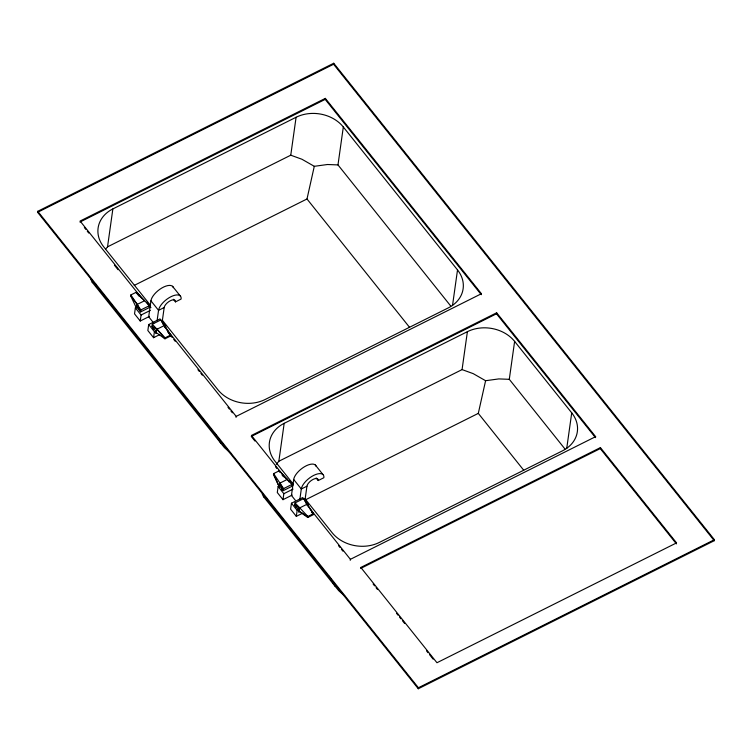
<?xml version="1.0" encoding="UTF-8"?>
<svg xmlns="http://www.w3.org/2000/svg" width="752" height="752" viewBox="0 0 752 752"><rect width="100%" height="100%" fill="white"/><g stroke="black" fill="none" stroke-linecap="round" stroke-linejoin="round"><path stroke-width="1.13" d="M37.6 212.299L37.741 211.303L333.719 63.253L714.4 539.701L714.259 540.697L418.281 688.747L37.6 212.299L333.578 64.249L333.719 63.253M105.6 249.166L107.536 246.844L112.866 208.915L296.091 117.265A34.131 27.542 8 0 1 343.316 126.994L457.517 269.93L452.516 305.556M130.716 295.931L130.857 294.934L136.497 292.114L149.328 305.707L149.046 307.7L140.586 311.93L136.779 307.164L137.193 304.438L130.716 295.931L136.262 307.69L136.779 307.164L135.369 307.869L134.533 313.857L140.239 321.01L149.469 316.395M136.497 292.114L136.356 293.111L144.619 300.725L137.193 304.438L136.262 307.69M130.857 294.934L140.868 309.937L140.586 311.93L137.193 304.438M140.239 321.01L141.085 315.022L135.369 307.869M173.392 287.659A13.649 6.129 -38.6 0 0 161.859 287.988A13.649 6.129 -38.6 0 0 150.936 300.809L148.699 316.78L153.775 323.134M165.402 328.051L165.684 326.058L159.969 318.904L148.699 324.544L147.853 330.532L153.568 337.686L159.715 334.602M152.289 324.225L165.12 337.817L164.979 338.814L156.989 329.216L152.007 326.227L155.814 330.993L156.059 332.469L164.979 338.814L170.619 335.994L170.76 334.997L160.749 319.995L152.289 324.225L152.007 326.227L153.521 329.122M153.568 337.686L154.404 331.698L148.699 324.544M157.112 320.606L158.55 310.341A13.649 6.129 -38.6 0 1 170.948 296.711A13.649 6.129 -38.6 0 1 181.1 299.061L175.47 301.881A6.824 3.064 -38.6 0 0 170.394 300.706A6.824 3.064 -38.6 0 0 164.19 307.521L158.55 310.341L150.936 300.809M156.989 329.216L155.814 330.993L155.918 333.465L156.989 329.216L164.415 325.503L170.619 335.994M162.112 322.345L164.19 307.521M236.043 417.388L236.184 416.392L164.857 327.129M107.536 246.844L290.761 155.194L296.091 117.265M325.334 98.38L481.421 293.722L481.28 294.718L325.193 99.377L325.334 98.38L80.097 221.05L141.959 298.469M276.257 464.351L278.851 461.249L284.181 423.32L467.396 331.67A34.131 27.542 8 0 1 514.622 341.399L571.727 412.857L566.717 448.483M289.041 482.013L287.377 479.391L279.951 483.104L279.537 485.839L278.127 486.544L277.291 492.532L282.996 499.676L292.218 495.06M278.879 487.352L279.951 483.104L283.344 490.605L291.804 486.375L292.077 484.373L279.255 470.79L273.615 473.61L273.474 474.606L279.02 486.356L279.537 485.839L283.344 490.605L283.626 488.603L273.615 473.61L279.02 486.356M282.996 499.676L283.842 493.688L278.127 486.544M316.15 466.325A13.649 6.129 -38.6 0 0 304.616 466.663A13.649 6.129 -38.6 0 0 293.694 479.475L291.456 495.446L295.263 500.212M450.73 306.017L337.986 164.914L343.316 126.994M308.16 506.716L308.442 504.724L302.727 497.58L291.456 503.22L290.61 509.207L296.326 516.351L302.473 513.278M310.557 509.894L307.173 504.169L299.747 507.882L294.765 504.893L298.572 509.659L298.817 511.134L307.737 517.489L313.377 514.669L313.509 513.663L303.498 498.67L295.047 502.9L294.765 504.893L296.279 507.788M296.326 516.351L297.162 510.364L291.456 503.22M299.869 499.272L301.308 489.007A13.649 6.129 -38.6 0 1 313.706 475.386A13.649 6.129 -38.6 0 1 323.858 477.727L318.228 480.547A6.824 3.064 -38.6 0 0 313.152 479.372A6.824 3.064 -38.6 0 0 306.948 486.187L301.308 489.007L293.694 479.475M298.572 509.659L298.676 512.131L299.747 507.882L297.162 510.364M304.861 501.011L306.948 486.187M307.737 517.489L307.878 516.483L295.047 502.9M350.244 560.325L350.385 559.328L310.51 509.414M360.678 568.446L360.819 567.45L600.416 447.6L676.556 542.888L436.959 662.738L360.819 567.45M278.851 461.249L462.066 369.599L467.396 331.67M418.281 688.747L418.422 687.751L37.741 211.303M496.64 312.785L595.622 436.658L595.481 437.655L496.508 313.781L496.64 312.785L251.412 435.455L286.211 479.015M564.931 448.953L509.292 379.318L514.622 341.399M676.415 543.884L600.275 448.596L600.416 447.6M337.986 164.914L327.477 164.509L314.289 166.314L306.995 198.979L134.241 285.393M509.292 379.318L498.792 378.914L485.595 380.719L478.3 413.374L305.547 499.789M79.956 222.047L325.193 99.377M140.868 309.937L149.328 305.707M141.085 315.022L150.306 310.407M154.404 331.698L155.814 330.993M164.274 326.763L165.684 326.058M165.12 337.817L170.76 334.997M236.184 416.392L481.421 293.722M496.508 313.781L251.271 436.451L254.937 441.039M283.626 488.603L292.077 484.373M283.842 493.688L293.064 489.073M307.032 505.429L308.442 504.724M313.509 513.663L307.878 516.483L298.817 511.134M350.385 559.328L595.622 436.658M361.721 567.92L600.275 448.596M418.422 687.751L714.4 539.701M290.761 155.194L301.928 159.245L314.289 166.314M462.066 369.599L473.234 373.65L485.595 380.719M95.777 284.143L92.176 282.216L90.917 279.5M267.082 498.548L263.482 496.621L262.222 493.904M281.709 489.496L283.344 490.605M231.522 453.917L224.481 447.703L220.947 443.379L92.176 282.216M344.914 596.233L338.691 590.64L335.157 586.316L263.482 496.621M162.836 324.093L164.415 325.503M305.594 502.768L307.173 504.169M282.414 474.832L287.377 479.391M333.578 64.249L714.259 540.697M306.995 198.979L409.483 327.252M478.3 413.374L523.693 470.188M172.537 286.296L180.151 295.818M315.295 464.962L322.909 474.493M173.392 299.277L175.47 301.881M316.15 477.952L318.228 480.547M150.569 305.481L103.72 246.844A34.131 27.542 8 0 1 112.866 208.915M162.282 320.145L217.92 389.78A34.131 27.542 8 0 0 265.146 399.5L448.371 307.85A34.131 27.542 8 0 0 457.517 269.93M293.327 484.147L275.025 461.249A34.131 27.542 8 0 1 284.181 423.32M305.039 498.811L332.13 532.717A34.131 27.542 8 0 0 379.346 542.436L562.571 450.786A34.131 27.542 8 0 0 571.727 412.857M373.124 584.022L374.59 585.855M376.056 587.688L377.513 589.521M396.548 613.341L398.015 615.174M399.481 617.007L400.948 618.84M402.405 620.673L404.604 623.417M426.563 650.912L428.029 652.745M429.495 654.578L433.152 659.156M146.649 302.229L150.926 307.596M289.407 480.904L292.97 485.369M84.356 227.546L85.822 229.388M87.288 231.221L88.755 233.054M114.398 265.155L118.064 269.733M137.851 294.502L139.317 296.335M167.893 332.102L169.36 333.935M170.826 335.768L172.293 337.601M173.759 339.434L175.216 341.267M197.936 369.702L199.402 371.535M200.869 373.368L202.335 375.201M227.978 407.302L229.445 409.135M230.911 410.968L232.377 412.81M275.467 466.729L276.933 468.571M278.4 470.404L279.866 472.237M282.066 474.991L283.532 476.824M311.384 511.698L313.584 514.443M338.513 545.642L339.979 547.484M341.446 549.317L342.912 551.15M335.157 586.316L329.16 576.229M220.947 443.379L214.95 433.293M311.685 511.802L312.813 513.71"/></g></svg>
